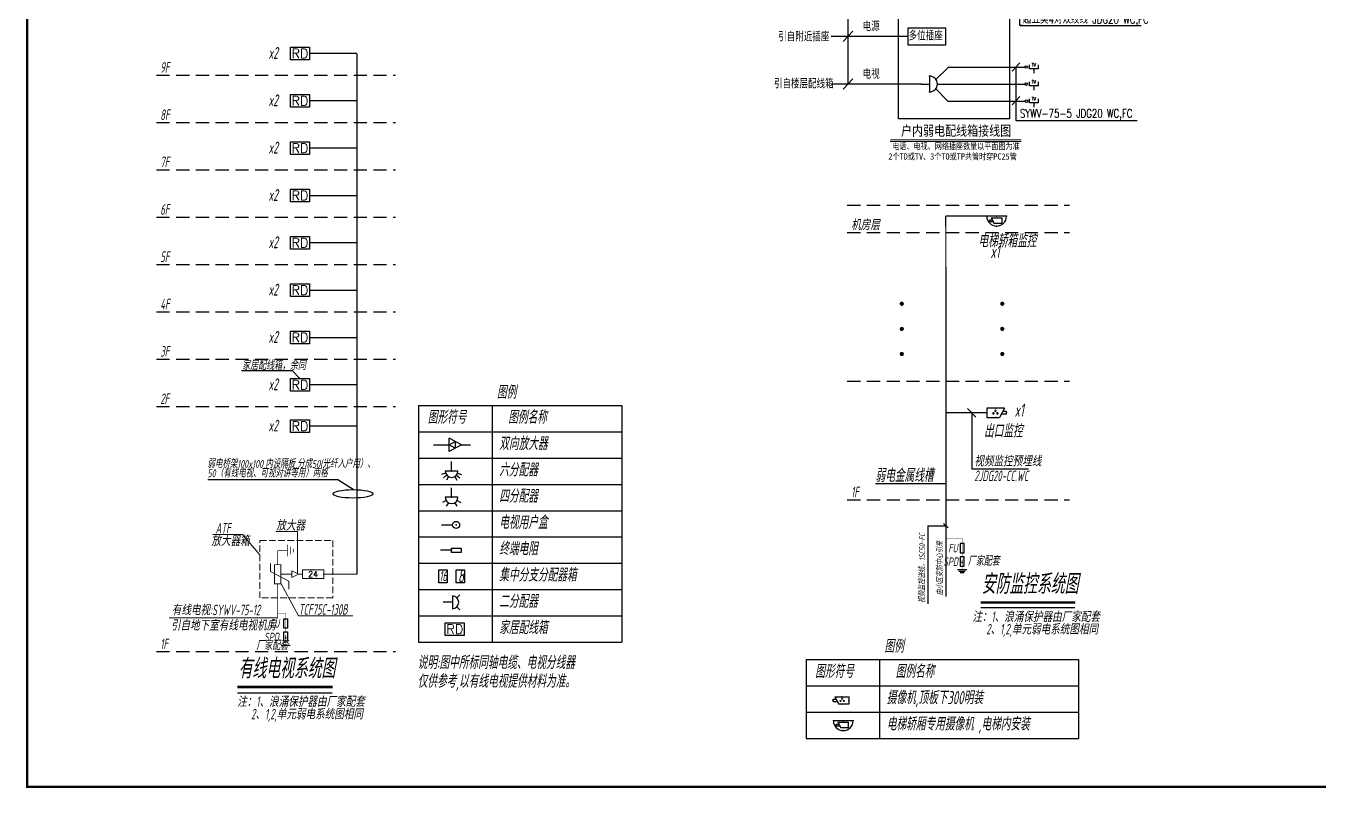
# Model space of a CAD drawing. Extents: x 5031545 to 5313844, y -886381 to -283477.
# Drawn here: x 5232194 to 5281361, y -766631 to -737644 of the extents above; entities that cross this region are included whole.
import ezdxf
from ezdxf.enums import TextEntityAlignment as Align

# ---------------------------------------------------------------- set-up
doc = ezdxf.new("R2010")
doc.units = 0
doc.header["$LTSCALE"] = 1000
doc.header["$MEASUREMENT"] = 0
doc.linetypes.add('DASH', pattern=[0.35, 0.25, -0.1])
doc.linetypes.add('DASHED', pattern=[0.75, 0.5, -0.25])
doc.layers.get('0').update_dxf_attribs({"linetype": 'CONTINUOUS'})
for name, color, linetype in [('!!电气', 1, 'CONTINUOUS'), ('!校对', 2, 'CONTINUOUS'), ('DIM-照明', 7, 'CONTINUOUS'), ('EQUIP-安防', 3, 'CONTINUOUS'), ('EQUIP-通讯', 3, 'CONTINUOUS'), ('LINMK1', 7, 'CONTINUOUS'), ('PDIM', 3, 'CONTINUOUS'), ('T-通用', 7, 'CONTINUOUS'), ('TEL_TEXT', 7, 'CONTINUOUS'), ('WIRE-照明', 2, 'CONTINUOUS'), ('消防平面文字层', 141, 'CONTINUOUS'), ('照明平面导线层', 3, 'CONTINUOUS')]:
    doc.layers.add(name, color=color, linetype=linetype)
doc.layers.add('图框', color=147, linetype='CONTINUOUS', lineweight=20)
doc.layers.add('文字彩图', color=7, linetype='CONTINUOUS', lineweight=0)
doc.styles.add('-黑体', font='simhei.ttf', dxfattribs={"width": 0.8})
doc.styles.add('1常用弱电', font='SIMPLEX.shx', dxfattribs={"width": 0.8, "height": 3.5, "bigfont": 'HZTXT.shx'})
doc.styles.add('_COMPLEX', font='COMPLEX', dxfattribs={"width": 0.6})
doc.styles.add('_HZTXT', font='gbeitc.shx', dxfattribs={"width": 0.7, "bigfont": '！！gbcbig.shx'})
doc.styles.add('_TCH_LABEL', font='COMPLEX', dxfattribs={"bigfont": 'GBCBIG'})
doc.styles.add('_TEL_DIM', font='simplex.shx', dxfattribs={"width": 0.8, "height": 3.5, "bigfont": 'hztxt.shx'})
doc.styles.add('DX', font='romans.shx', dxfattribs={"width": 0.8, "bigfont": 'hztxt.shx'})
doc.styles.add('HZTXT', font='gbeitc.shx', dxfattribs={"width": 0.8, "height": 400, "bigfont": 'hztxt.shx'})
doc.styles.get("Standard").update_dxf_attribs({"font": 'gbenor.shx', "bigfont": 'gbcbig.shx'})

# ---------------------------------------------------------------- blocks, each defined once
blk = doc.blocks.new('电视图例$0$弱电图块双向放大器')
for p, q in [((-598, 0), (0, 0)), ((0, -251), (0, 251)), ((470, 0), (0, 251)), ((0, 0), (235, 125)), ((470, 0), (0, -251)), ((235, -125), (0, 0)), ((235, 125), (235, -125)), ((470, 0), (810, 0))]:
    blk.add_line(p, q)
blk.add_point((0, 0))
blk = doc.blocks.new('电视图例$0$六分配器')
for p, q in [((243, 0), (-243, 0)), ((0, 0), (0, 357)), ((-231, -78), (-380, -128)), ((-188, -155), (-309, -256)), ((-119, -212), (-197, -350)), ((119, -212), (197, -350)), ((188, -155), (309, -256)), ((231, -78), (380, -128))]:
    blk.add_line(p, q)
blk.add_arc((0, 0), 243, 180, 0)
blk.add_point((0, 0))
blk = doc.blocks.new('电视图例$0$电视用户盒')
blk.add_line((-932, -1), (-222, -1))
blk.add_circle((0, 0), 222)
blk.add_point((0, 0))
blk = doc.blocks.new('电视图例$0$终端电阻')
blk.add_line((0, 0), (-706, 0))
blk.add_lwpolyline([(0, 132), (601, 132), (601, -132), (0, -132)], close=True)
blk.add_point((0, 0))
blk = doc.blocks.new('四分配器')
for p, q in [((243, 0), (-243, 0)), ((0, 0), (0, 357)), ((-211, -122), (-347, -201)), ((-122, -211), (-201, -347)), ((122, -211), (201, -347)), ((211, -122), (347, -201))]:
    blk.add_line(p, q)
blk.add_arc((0, 0), 243, 180, 0)
blk.add_point((0, 0))
blk = doc.blocks.new('二分配器')
for p, q in [((243, 0), (-243, 0)), ((0, 0), (0, 357)), ((-172, -172), (-284, -284)), ((172, -172), (284, -284))]:
    blk.add_line(p, q)
blk.add_arc((0, 0), 243, 180, 0)
blk.add_point((0, 0))
blk = doc.blocks.new('CNS-TC4')
at = {"color": 130}
blk.add_lwpolyline([(-300, 200), (300, 200), (300, -200), (-300, -200)], close=True, dxfattribs=at)
at = {"color": 7, "style": '1常用弱电'}
blk.add_text('RD', height=300, dxfattribs=at).set_placement((0, 0), align=Align.MIDDLE)
blk = doc.blocks.new('$equip$00001677')
for p, q in [((0.75, 0.6), (-0.75, 0.6)), ((-0.75, 0.6), (-0.75, 0)), ((-0.75, 0), (0.75, 0)), ((0.75, 0), (0.75, 0.6))]:
    blk.add_line(p, q)
for p in [(-0.75, 0.3), (0, 0.6), (0, 0), (0.75, 0.3)]:
    blk.add_point(p)
at = {"style": '_TCH_LABEL', "flags": 8}
blk.add_attdef('16', text='', height=0.4, dxfattribs=at).set_placement((0, 0.3), align=Align.MIDDLE_CENTER)
at = {"style": '_TCH_LABEL', "flags": 9}
blk.add_attdef('A', (0, 0), '', height=0.00002, dxfattribs=at)
blk = doc.blocks.new('$equip$00001679')
blk.add_lwpolyline([(0, 0), (0, -0.267)])
blk.add_lwpolyline([(0, -0.733), (-0.233, -0.267), (0.233, -0.267), (0, -0.733), (0, -1)], close=True)
at = {"flags": 9}
blk.add_attdef('S', (0, 0), '', height=0.00000667, dxfattribs=at)
blk = doc.blocks.new('0114')
at = {"color": 3, "linetype": 'Continuous', "const_width": 0.3}
for points in [[(0, 0), (0, -4.58)], [(-2.75, -4.58), (2.75, -4.58)], [(-1.83, -6.01), (1.83, -6.01)], [(-0.86, -7.5), (0.86, -7.5)]]:
    blk.add_lwpolyline(points, dxfattribs=at)
blk = doc.blocks.new('_LINKPT1')
blk.add_line((0, 0), (0, 0))
blk = doc.blocks.new('M_X40NMK')
for p, q in [((-0.5, 0.5), (-0.5, 1)), ((0.5, 0.5), (-0.5, 0.5)), ((0, 0.5), (0, 0)), ((0.5, 1), (0.5, 0.5))]:
    blk.add_line(p, q)
at = {"xscale": 0.002, "yscale": 0.002, "zscale": 0.002}
blk.add_blockref('_LINKPT1', (0, 0), dxfattribs=at)
at = {"style": '_COMPLEX', "width": 0.8, "flags": 8}
blk.add_attdef('$TEXT$', text='', height=0.4, dxfattribs=at).set_placement((0, 1), align=Align.MIDDLE_CENTER)
at = {"width": 0.8, "flags": 9}
blk.add_attdef('A', (0, 0), '', height=0.00002, dxfattribs=at)
blk = doc.blocks.new('00DX001_5-424')
blk.add_line((0, 0), (12.5, 0))
blk.add_circle((15, 0), 2.5)
blk = doc.blocks.new('$equip$00001382')
for p, q in [((-0.5, 0.5), (-0.5, 1)), ((0.5, 0.5), (-0.5, 0.5)), ((0, 0.5), (0, 0)), ((0.5, 1), (0.5, 0.5))]:
    blk.add_line(p, q)
for p in [(-0.5, 1), (0, 0.5), (0, 0), (0.5, 1)]:
    blk.add_point(p)
at = {"style": '_TCH_LABEL', "flags": 8}
blk.add_attdef('$TEXT$', text='', height=0.4, dxfattribs=at).set_placement((0, 1), align=Align.MIDDLE_CENTER)
at = {"style": '_TCH_LABEL', "flags": 9}
blk.add_attdef('A', (0, 0), '', height=0.00002, dxfattribs=at)
blk = doc.blocks.new('M_X41FTT')
for p, q in [((-0.5, 0.5), (-0.5, 1)), ((0.5, 0.5), (-0.5, 0.5)), ((0, 0.5), (0, 0)), ((0.5, 1), (0.5, 0.5))]:
    blk.add_line(p, q)
at = {"xscale": 0.002, "yscale": 0.002, "zscale": 0.002}
blk.add_blockref('_LINKPT1', (0, 0), dxfattribs=at)
at = {"style": '_COMPLEX', "width": 0.8, "flags": 8}
blk.add_attdef('$TEXT$', text='', height=0.4, dxfattribs=at).set_placement((0, 1), align=Align.MIDDLE_CENTER)
at = {"width": 0.8, "flags": 9}
blk.add_attdef('A', (0, 0), '', height=0.00002, dxfattribs=at)
blk = doc.blocks.new('$equip$00001429')
for p, q in [((-0.5, 0.5), (0.5, 0.5)), ((0, 0), (0, 0.5))]:
    blk.add_line(p, q)
blk.add_arc((0, 0.5), 0.5, 0, 180)
for p in [(0, 1), (-0.5, 0.5), (0, 0), (0.5, 0.5)]:
    blk.add_point(p)
at = {"style": '_TCH_LABEL', "flags": 9}
blk.add_attdef('A', (0, 0), '', height=0.00002, dxfattribs=at)
blk = doc.blocks.new('DGASDGSDGASDGSAG')
for p, q in [((646042, -71350), (646045, -60539)), ((646045, -61255), (651729, -61255)), ((646045, -62071), (651729, -62071)), ((646045, -62886), (651729, -62886)), ((648435, -73008), (648435, -63847)), ((648435, -63847), (653720, -63847)), ((653720, -63847), (653720, -73008)), ((654003, -64913), (654375, -64525)), ((654191, -64396), (654189, -66085)), ((654191, -64396), (659951, -64396)), ((654003, -65594), (654375, -65206)), ((645289, -66234), (648905, -66234)), ((645810, -66484), (646275, -66000)), ((650666, -66234), (650996, -66234)), ((654003, -66279), (654375, -65892)), ((651838, -66860), (654322, -66860)), ((654024, -67056), (654396, -66669)), ((654212, -68563), (654210, -66862)), ((654213, -68349), (654212, -68348)), ((654324, -68563), (654212, -68563)), ((654213, -68563), (659972, -68563)), ((645239, -69073), (648905, -69073)), ((645810, -69323), (646275, -68839)), ((650188, -71159), (650819, -70542)), ((650819, -70542), (654447, -70542)), ((653838, -70736), (654210, -70348)), ((654019, -70542), (654019, -73083)), ((645810, -71592), (646275, -71107)), ((645239, -71342), (649529, -71342)), ((650188, -71550), (650789, -72161)), ((650288, -71351), (654447, -71351)), ((650789, -72161), (654441, -72161)), ((653838, -72336), (654210, -71949)), ((653720, -73008), (648435, -73008)), ((654019, -73083), (659779, -73083)), ((648049, -74062), (654271, -74062))]:
    blk.add_line(p, q)
for points in [[(650996, -64473), (651817, -64473), (651817, -66234), (650996, -66234)], [(648905, -66650), (648905, -65830), (650666, -65830), (650666, -66650)], [(650996, -66234), (651817, -66234), (651817, -67921), (650996, -67921)], [(648905, -69495), (648905, -68674), (650666, -68674), (650666, -69495)]]:
    blk.add_lwpolyline(points, close=True)
for points, const_width in [([(651817, -64717), (654613, -64717)], 35), ([(651817, -65398), (654613, -65398)], 35), ([(645289, -66234), (648905, -66234)], 35), ([(651817, -66083), (654613, -66083)], 35), ([(651838, -66860), (654634, -66860)], 35), ([(645239, -69073), (648435, -69073)], 35), ([(650188, -71159), (650819, -70542)], 35), ([(650819, -70542), (654447, -70542)], 35), ([(645239, -71342), (649538, -71351)], 35), ([(650188, -71550), (650789, -72161)], 35), ([(650288, -71351), (654447, -71351)], 35), ([(650789, -72161), (654454, -72160)], 35), ([(648049, -73972), (654271, -73972)], 30)]:
    blk.add_lwpolyline(points, dxfattribs=dict(const_width=const_width))
at = {"xscale": 400, "yscale": 400, "zscale": 400}
for name, p, values in [('M_X40NMK', (655012, -64997), {'$TEXT$': 'TP'}), ('M_X40NMK', (655012, -65683), {'$TEXT$': 'TP'}), ('M_X40NMK', (655012, -66368), {'$TEXT$': 'TP'}), ('M_X41FTT', (654871, -70832), {'$TEXT$': 'TV'}), ('M_X41FTT', (654871, -71642), {'$TEXT$': 'TV'}), ('M_X41FTT', (654871, -72451), {'$TEXT$': 'TV'})]:
    blk.add_blockref(name, p, dxfattribs=at).add_auto_attribs(values)
at = {"xscale": 25, "yscale": 25, "zscale": 25}
for p in [(654301, -64717), (654301, -65398), (654301, -66083), (654322, -66860), (654134, -70541), (654134, -71351), (654141, -72160)]:
    blk.add_blockref('00DX001_5-424', p, dxfattribs=at)
at = {"ltscale": 0.5, "xscale": 400, "yscale": 400, "zscale": 400}
blk.add_blockref('$equip$00001382', (655077, -67125), dxfattribs=at).add_auto_attribs({'$TEXT$': 'TD'})
at = {"xscale": 750, "yscale": 750, "zscale": 750, "rotation": 270}
blk.add_blockref('$equip$00001429', (649538, -71351), dxfattribs=at)
at = {"style": 'DX', "width": 0.75}
for s, p in [('二芯光缆 JDG20 WC,FC', (646277, -61146)), ('BV-3X2.5 JDG20 WC,FC', (646235, -61900)), ('SYWV-75-5 JDG20 WC,FC', (646235, -62716)), ('RVS-2X0.5 JDG16 WC,FC', (654381, -64259)), ('超五类4对双绞线 JDG20 WC,FC', (654355, -68473)), ('SYWV-75-5 JDG20 WC,FC', (654209, -72946))]:
    blk.add_text(s, height=400, dxfattribs=at).set_placement(p)
for s, height, style, width, p in [('户内弱电配线箱 (JX)', 400, 'DX', 0.75, (651011, -63659)), ('配线架', 400, 'DX', 0.75, (649871, -65038)), ('数据', 400, 'DX', 0.75, (647142, -65988)), ('电话', 400, 'DX', 0.75, (647761, -65986)), ('引自楼层配线箱', 400, 'DX', 0.75, (643936, -66443)), ('ONU', 400, 'DX', 0.75, (649730, -66426)), ('电源', 400, 'DX', 0.75, (647142, -68827)), ('多位插座', 400, 'DX', 0.75, (649730, -69271)), ('引自附近插座', 400, 'DX', 0.75, (643936, -69318)), ('电视', 400, 'DX', 0.75, (647142, -71096)), ('引自楼层配线箱', 400, 'DX', 0.75, (643936, -71551)), ('户内弱电配线箱接线图', 480, '-黑体', 0.8, (651175, -73808)), ('电话、电视、网络插座数量以平面图为准', 300, '-黑体', 0.8, (651171, -74453)), ('2个TD或TV、3个TO或TP共管时穿PC25管', 300, '-黑体', 0.8, (651008, -74944))]:
    blk.add_text(s, height=height, dxfattribs=dict(style=style, width=width)).set_placement(p, align=Align.CENTER)
blk = doc.blocks.new('$equip$00001465')
for p, q in [((-0.75, 0.1), (-0.457, 0.1)), ((-0.75, -0.1), (-0.75, 0.1)), ((-0.6, 0.35), (-0.2, -0.35)), ((-0.6, 0.35), (0.75, 0.35)), ((0.75, 0.35), (0.75, -0.35)), ((-0.75, -0.1), (-0.343, -0.1)), ((0.75, -0.35), (-0.2, -0.35))]:
    blk.add_line(p, q)
for centre in [(-0.05, -0.05), (0.1, 0.15), (0.25, -0.05)]:
    blk.add_circle(centre, 0.05)
for p in [(-0.75, 0), (0.075, 0.35), (0.75, 0), (0.075, -0.35)]:
    blk.add_point(p)
for points in [[(-0.05, 0), (-0.05, 0), (-0.075, -0.007), (-0.025, -0.007)], [(0.057, 0.175), (0.143, 0.175), (0.05, 0.15), (0.15, 0.15)], [(0.057, 0.125), (0.143, 0.125), (0.05, 0.15), (0.15, 0.15)], [(0.075, 0.193), (0.125, 0.193), (0.057, 0.175), (0.143, 0.175)], [(0.075, 0.107), (0.125, 0.107), (0.057, 0.125), (0.143, 0.125)], [(0.1, 0.2), (0.1, 0.2), (0.075, 0.193), (0.125, 0.193)], [(0.1, 0.1), (0.1, 0.1), (0.075, 0.107), (0.125, 0.107)], [(0.25, 0), (0.25, 0), (0.225, -0.007), (0.275, -0.007)], [(-0.093, -0.025), (-0.007, -0.025), (-0.1, -0.05), (0, -0.05)], [(-0.093, -0.075), (-0.007, -0.075), (-0.1, -0.05), (0, -0.05)], [(-0.075, -0.007), (-0.025, -0.007), (-0.093, -0.025), (-0.007, -0.025)], [(-0.075, -0.093), (-0.025, -0.093), (-0.093, -0.075), (-0.007, -0.075)], [(-0.05, -0.1), (-0.05, -0.1), (-0.075, -0.093), (-0.025, -0.093)], [(0.207, -0.025), (0.293, -0.025), (0.2, -0.05), (0.3, -0.05)], [(0.207, -0.075), (0.293, -0.075), (0.2, -0.05), (0.3, -0.05)], [(0.225, -0.007), (0.275, -0.007), (0.207, -0.025), (0.293, -0.025)], [(0.225, -0.093), (0.275, -0.093), (0.207, -0.075), (0.293, -0.075)], [(0.25, -0.1), (0.25, -0.1), (0.225, -0.093), (0.275, -0.093)]]:
    blk.add_solid(points)
at = {"flags": 9}
blk.add_attdef('A', (-0.016, -0.016), '', height=0.00002, dxfattribs=at)
blk = doc.blocks.new('$equip$00002731')
for p, q in [((0.75, 0), (-0.75, 0)), ((-0.517, -0.273), (-0.341, -0.273)), ((-0.517, -0.393), (-0.517, -0.273)), ((-0.517, -0.393), (-0.273, -0.393)), ((-0.427, -0.123), (-0.187, -0.543)), ((-0.427, -0.123), (0.383, -0.123)), ((0.383, -0.543), (-0.187, -0.543)), ((0.383, -0.123), (0.383, -0.543))]:
    blk.add_line(p, q)
at = {"const_width": 0.04}
for points in [[(-0.75, 0), (-0.775, 0)], [(0.75, 0), (0.775, 0)]]:
    blk.add_lwpolyline(points, dxfattribs=at)
blk.add_lwpolyline([(0.75, 0, -1), (-0.75, 0), (0.75, 0), (0.75, 0, -1), (-0.75, 0, -1.517539)], format="xyb", dxfattribs=at)
blk.add_arc((0, 0), 0.75, 180, 0)
for p in [(0, 0), (0.75, 0), (-0.75, -0.005), (0, -0.75)]:
    blk.add_point(p)
at = {"color": 7, "flags": 1}
for tag in ['A', 'REMARK']:
    blk.add_attdef(tag, text='', height=0.00002, dxfattribs=at).set_placement((0, 0), align=Align.MIDDLE_CENTER)
blk = doc.blocks.new('$equip$00002965')
for p, q in [((-0.75, -0.1), (-0.75, 0.1)), ((-0.75, 0.1), (-0.46, 0.1)), ((-0.6, 0.35), (0.75, 0.35)), ((-0.6, 0.35), (-0.2, -0.35)), ((0.75, 0.35), (0.75, -0.35)), ((-0.75, -0.1), (-0.34, -0.1)), ((0.75, -0.35), (-0.2, -0.35))]:
    blk.add_line(p, q)
at = {"const_width": 0.05}
blk.add_lwpolyline([(-0.75, 0.1), (-0.75, -0.1), (-0.34, -0.1), (-0.2, -0.35), (0.75, -0.35), (0.75, 0.35), (-0.6, 0.35), (-0.46, 0.1), (-0.75, 0.1), (-0.75, -0.1)], dxfattribs=at)
for centre in [(0.1, 0.15), (-0.05, -0.05), (0.25, -0.05)]:
    blk.add_circle(centre, 0.05)
for p in [(-0.75, 0), (0.07, 0.35), (0.07, -0.35), (0.75, 0)]:
    blk.add_point(p)
for points in [[(0.06, 0.17), (0.14, 0.17), (0.05, 0.15), (0.15, 0.15)], [(0.06, 0.12), (0.14, 0.12), (0.05, 0.15), (0.15, 0.15)], [(0.07, 0.19), (0.12, 0.19), (0.06, 0.17), (0.14, 0.17)], [(0.07, 0.11), (0.12, 0.11), (0.06, 0.12), (0.14, 0.12)], [(0.1, 0.2), (0.1, 0.2), (0.07, 0.19), (0.12, 0.19)], [(0.1, 0.1), (0.1, 0.1), (0.07, 0.11), (0.12, 0.11)], [(-0.09, -0.03), (-0.01, -0.03), (-0.1, -0.05), (0, -0.05)], [(-0.09, -0.08), (-0.01, -0.08), (-0.1, -0.05), (0, -0.05)], [(-0.08, -0.01), (-0.03, -0.01), (-0.09, -0.03), (-0.01, -0.03)], [(-0.08, -0.09), (-0.03, -0.09), (-0.09, -0.08), (-0.01, -0.08)], [(-0.05, 0), (-0.05, 0), (-0.08, -0.01), (-0.03, -0.01)], [(-0.05, -0.1), (-0.05, -0.1), (-0.08, -0.09), (-0.03, -0.09)], [(0.21, -0.03), (0.29, -0.03), (0.2, -0.05), (0.3, -0.05)], [(0.21, -0.08), (0.29, -0.08), (0.2, -0.05), (0.3, -0.05)], [(0.22, -0.01), (0.27, -0.01), (0.21, -0.03), (0.29, -0.03)], [(0.22, -0.09), (0.27, -0.09), (0.21, -0.08), (0.29, -0.08)], [(0.25, 0), (0.25, 0), (0.22, -0.01), (0.27, -0.01)], [(0.25, -0.1), (0.25, -0.1), (0.22, -0.09), (0.27, -0.09)]]:
    blk.add_solid(points)
at = {"color": 7, "style": '_TEL_DIM', "flags": 1}
for tag in ['A', 'REMARK']:
    blk.add_attdef(tag, text='', height=0.00002, dxfattribs=at).set_placement((0, 0), align=Align.MIDDLE_CENTER)
blk = doc.blocks.new('A$C479D69DE')
at = {"layer": 'EQUIP-通讯', "linetype": 'Continuous'}
for p, q in [((791, -1211), (443, -1211)), ((737, -1266), (497, -1266)), ((688, -1321), (546, -1321))]:
    blk.add_line(p, q, dxfattribs=at)
at = {"layer": 'EQUIP-通讯', "linetype": 'Continuous', "const_width": 14.2}
for points in [[(617, 0), (0, 0)], [(617, 0), (617, -752)], [(617, -913), (617, -1211)]]:
    blk.add_lwpolyline(points, dxfattribs=at)
at = {"layer": 'EQUIP-通讯', "linetype": 'Continuous'}
for points in [[(690, -206), (543, -206), (543, -560), (690, -560)], [(690, -707), (543, -707), (543, -1062), (690, -1062)]]:
    blk.add_lwpolyline(points, close=True, dxfattribs=at)
blk.add_lwpolyline([(617, -795, 0, 70.8, 0), (617, -963, 70.8, 70.8, 0)], format="xyseb", dxfattribs=at)
at = {"layer": 'DIM-照明', "color": 7, "style": 'HZTXT', "width": 0.7}
for s, p in [('FU', (272, -382)), ('SPD', (181, -897))]:
    blk.add_text(s, height=320, dxfattribs=at).set_placement(p, align=Align.MIDDLE)
blk.add_text('厂家配套', height=320, dxfattribs=at).set_placement((832, -1047))
blk = doc.blocks.new('A$C6D74366A')
at = {"layer": '!!电气', "color": 2}
blk.add_blockref('A$C479D69DE', (0, -925), dxfattribs=at)

msp = doc.modelspace()

# ---------------------------------------------------------------- linework, layer by layer
at = {"layer": '!!电气'}
msp.add_lwpolyline([(5267171.1, -755058.5), (5264489.4, -755058.5)], dxfattribs=at)
at = {"layer": 'DIM-照明', "color": 84, "linetype": 'DASHED'}
for p, q in [((5237158.5, -739518.2), (5246242.6, -739518.2)), ((5237158.5, -741318.2), (5246242.6, -741318.2)), ((5237158.5, -743118.2), (5246242.6, -743118.2)), ((5263421.8, -744459.3), (5271869.1, -744459.3)), ((5237158.5, -744918.2), (5246242.6, -744918.2)), ((5263421.8, -745503.8), (5271869.1, -745503.8)), ((5237158.5, -746718.2), (5246242.6, -746718.2)), ((5237158.5, -748518.2), (5246242.6, -748518.2)), ((5237158.5, -750318.2), (5246242.6, -750318.2)), ((5263421.8, -751151.3), (5271869.1, -751151.3)), ((5237158.5, -752118.2), (5246242.6, -752118.2)), ((5263421.8, -755665), (5271869.1, -755665)), ((5237158.5, -761440.2), (5246242.6, -761440.4, 0))]:
    msp.add_line(p, q, dxfattribs=at)
at = {"layer": 'DIM-照明', "color": 7}
for p, q in [((5240388.2, -750749.9, -59594.4), (5242317.8, -750749.9, -59594.4)), ((5242317.8, -750749.9, -59594.4), (5242612.1, -751055.1, -59594.4)), ((5239111.2, -754896.4, 76206.8), (5244056.4, -754896.4, 76206.8)), ((5244056.4, -754896.4, 76206.8), (5244670.4, -755283.8, 76206.8))]:
    msp.add_line(p, q, dxfattribs=at)
at = {"layer": 'DIM-照明'}
for p, q in [((5247122.8, -752080.1, 7434.4), (5247122.8, -761080.1, 7434.4)), ((5247122.8, -752080.1, 7434.4), (5254853.8, -752080.1, 7434.4)), ((5249917.4, -752080.1, 7434.4), (5249917.4, -761080.1, 7434.4)), ((5254853.8, -752080.1, 7434.4), (5254853.8, -761080.1, 7434.4)), ((5247122.8, -753080.1, 7434.4), (5254853.8, -753080.1, 7434.4)), ((5247122.8, -754080.1, 7434.4), (5254853.8, -754080.1, 7434.4)), ((5247122.8, -755080.1, 7434.4), (5254853.8, -755080.1, 7434.4)), ((5247122.8, -756080.1, 7434.4), (5254853.8, -756080.1, 7434.4)), ((5247122.8, -757080.1, 7434.4), (5254853.8, -757080.1, 7434.4)), ((5247122.8, -758080.1, 7434.4), (5254853.8, -758080.1, 7434.4)), ((5247122.8, -759080.1, 7434.4), (5254853.8, -759080.1, 7434.4)), ((5247122.8, -760080.1, 7434.4), (5254853.8, -760080.1, 7434.4)), ((5247122.8, -761080.1, 7434.4), (5254853.8, -761080.1, 7434.4)), ((5261854.5, -761743.8), (5261854.5, -764743.8)), ((5261854.5, -761743.8), (5272208.6, -761743.8)), ((5264649.1, -761743.8), (5264649.1, -764743.8)), ((5272208.6, -761743.8), (5272208.6, -764743.8)), ((5261854.5, -762743.8), (5272208.6, -762743.8)), ((5261854.5, -763743.8), (5272208.6, -763743.8)), ((5261854.5, -764743.8), (5272208.6, -764743.8))]:
    msp.add_line(p, q, dxfattribs=at)
at = {"layer": 'DIM-照明', "color": 7, "ltscale": 4}
for p, q in [((5268495.9, -759766.5, 0), (5272072.4, -759766.5, 0)), ((5240240, -763001.2), (5243834.6, -763001.2))]:
    msp.add_line(p, q, dxfattribs=at)
at = {"layer": 'DIM-照明', "color": 7, "ltscale": 4, "const_width": 98.5, "elevation": 0}
for points in [[(5268494.9, -759572.4), (5272094.1, -759572.4)], [(5240238.8, -762785.5), (5243858.7, -762785.5)]]:
    msp.add_lwpolyline(points, dxfattribs=at)
at = {"layer": 'DIM-照明', "color": 7}
msp.add_ellipse((5244630.2, -755439.9, 76206.8), major_axis=(-754.2, 0), ratio=0.2126389, start_param=-1.5707963, end_param=4.712389, dxfattribs=at)
at = {"layer": 'EQUIP-通讯'}
for p, q in [((5244781.7, -738695.1, -59593.1), (5242972.2, -738695.1, -59593.1)), ((5244781.7, -738695.1, -59593.1), (5242972.2, -738695.1, -59593.1)), ((5244781.7, -740495.1, -59593.1), (5242972.2, -740495.1, -59593.1)), ((5244781.7, -740495.1, -59593.1), (5242972.2, -740495.1, -59593.1)), ((5244781.7, -742295.1, 0), (5242972.2, -742295.1, -59593.1)), ((5244781.7, -742295.1, 0), (5242972.2, -742295.1, -59593.1)), ((5242972.1, -744095.1, -59594.4), (5244781.7, -744095.1, -59593.1)), ((5244781.7, -745895.1), (5242972.2, -745895.1, -59593.1)), ((5244781.7, -745895.1), (5242972.2, -745895.1, -59593.1)), ((5242972.1, -747695.1, -59594.4), (5244781.7, -747695.1, -59593.1)), ((5242972.1, -749495.1, -59594.4), (5244781.7, -749495.1, -59593.1)), ((5244781.7, -751295.1), (5242972.2, -751295.1, -59593.1)), ((5244781.7, -751295.1), (5242972.2, -751295.1, -59593.1)), ((5244781.7, -752865.1), (5242972.2, -752865.1, -59593.1)), ((5244781.7, -752865.1), (5242972.2, -752865.1, -59593.1))]:
    msp.add_line(p, q, dxfattribs=at)
at = {"layer": 'EQUIP-通讯', "linetype": 'Continuous'}
msp.add_line((5241899.2, -761196, -116692.3), (5242247.3, -761196, -116692.3), dxfattribs=at)
at = {"layer": 'EQUIP-通讯', "const_width": 50, "elevation": 0}
msp.add_lwpolyline([(5244781.7, -758494.4), (5244781.7, -738695.1)], dxfattribs=at)
at = {"layer": 'EQUIP-通讯', "const_width": 50}
for points in [[(5267168.8, -745274.5), (5267172, -756197)], [(5243516.6, -758494.4), (5244781.7, -758494.4)]]:
    msp.add_lwpolyline(points, dxfattribs=at)
at = {"layer": 'EQUIP-通讯', "linetype": 'Continuous', "const_width": 14.2}
for points in [[(5241767, -757595.1), (5241767, -758128.9)], [(5241767, -760154.1), (5241767, -758859.9)]]:
    msp.add_lwpolyline(points, dxfattribs=at)
at = {"layer": 'EQUIP-通讯', "elevation": 7434.4}
for points in [[(5247899.3, -758334.6), (5248210.4, -758334.6), (5248210.4, -758828.5), (5247899.3, -758828.5)], [(5248557.6, -758334.6), (5248868.7, -758334.6), (5248868.7, -758828.5), (5248557.6, -758828.5)]]:
    msp.add_lwpolyline(points, close=True, dxfattribs=at)
at = {"layer": 'EQUIP-通讯', "linetype": 'Continuous', "const_width": 14.2, "elevation": -116692.3}
for points in [[(5242073.2, -759985.2), (5241767, -759985.2)], [(5242073.2, -759985.2), (5242073.2, -760737.4)], [(5242073.2, -760898.4), (5242073.2, -761196)]]:
    msp.add_lwpolyline(points, dxfattribs=at)
at = {"layer": 'EQUIP-通讯', "linetype": 'Continuous', "elevation": -116692.3}
for points in [[(5241999.8, -760190.8), (5242146.7, -760190.8), (5242146.7, -760545.1), (5241999.8, -760545.1)], [(5241999.8, -760692.5), (5242146.7, -760692.5), (5242146.7, -761046.8), (5241999.8, -761046.8)]]:
    msp.add_lwpolyline(points, close=True, dxfattribs=at)
msp.add_lwpolyline([(5242073.2, -760779.9, 0, 70.8, 0), (5242073.2, -760948.1, 70.8, 70.8, 0)], format="xyseb", dxfattribs=at)
at = {"layer": 'LINMK1', "color": 2}
for p in [(5268154.2, -752357.7), (5270308, -754495.3)]:
    msp.add_line(p, (5268154.2, -754495.3), dxfattribs=at)
at = {"layer": 'LINMK1', "color": 3}
for p, q in [((5266490.3, -756650.2, 70815.7), (5266490.3, -759626.7, 70815.7)), ((5266490.3, -756650.2, 86864.8), (5267172, -756650.2, 3.2))]:
    msp.add_line(p, q, dxfattribs=at)
at = {"layer": 'T-通用', "linetype": 'Continuous', "const_width": 79.4}
for points in [[(5265455.3, -748212.4, 1), (5265534.6, -748212.4, 1)], [(5269275, -748212.4, 1), (5269354.4, -748212.4, 1)], [(5265455.3, -749167.3, 1), (5265534.6, -749167.3, 1)], [(5269275, -749167.3, 1), (5269354.4, -749167.3, 1)], [(5265455.3, -750122.2, 1), (5265534.6, -750122.2, 1)], [(5269275, -750122.2, 1), (5269354.4, -750122.2, 1)]]:
    msp.add_lwpolyline(points, format="xyb", close=True, dxfattribs=at)
at = {"layer": 'WIRE-照明'}
for p, q in [((5267168.8, -745274.5), (5267168.8, -744884.2)), ((5268726.1, -744884.2), (5267168.8, -744884.2)), ((5268728.4, -752357.7), (5267170.8, -752357.9))]:
    msp.add_line(p, q, dxfattribs=at)
at = {"layer": 'WIRE-照明', "color": 2, "ltscale": 0.1}
msp.add_line((5268314.2, -752520.2), (5267994.2, -752195.2), dxfattribs=at)
at = {"layer": 'WIRE-照明', "ltscale": 0.4}
msp.add_line((5267172, -756197), (5267172, -759338.3), dxfattribs=at)
at = {"layer": '图框', "const_width": 100}
msp.add_lwpolyline([(5312843.6, -766581), (5312843.6, -709181), (5232243.6, -709181), (5232243.6, -766581)], close=True, dxfattribs=at)
at = {"layer": '文字彩图', "color": 3}
for p, q in [((5239307.8, -756992, 87669.7), (5240431.5, -756992, 87669.7)), ((5240431.5, -756992, 87669.7), (5241087.7, -757761, 87669.7)), ((5242517.2, -756866.9, 43834.8), (5241696.6, -756866.9, 43834.8)), ((5242517.2, -756866.9, 43834.8), (5242517.2, -758473, 43834.8)), ((5242555.2, -760082.7, 87669.7), (5241900.5, -758859.9)), ((5244620.1, -760082.7, 87669.7), (5242555.2, -760082.7, 87669.7))]:
    msp.add_line(p, q, dxfattribs=at)
at = {"layer": '文字彩图', "color": 3, "linetype": 'DASH'}
for p, q in [((5241087.7, -759399.4, 87669.7), (5241087.7, -757217.8, 87669.7)), ((5241087.7, -757217.8, 87669.7), (5243862.2, -757217.8, 87669.7)), ((5243862.2, -757217.8, 87669.7), (5243862.2, -759399.4, 87669.7)), ((5243862.2, -759399.4, 87669.7), (5241087.7, -759399.4, 87669.7))]:
    msp.add_line(p, q, dxfattribs=at)
at = {"layer": '文字彩图', "color": 3, "linetype": 'Continuous'}
for p, q in [((5241490, -758091.5), (5241490, -758392.3)), ((5241490, -758392.3), (5242189.1, -758761.6)), ((5242189.1, -758761.6), (5242189.1, -759062.4))]:
    msp.add_line(p, q, dxfattribs=at)
at = {"layer": '文字彩图', "linetype": 'Continuous'}
for p, q in [((5242162.9, -758494.4), (5241888.8, -758494.4)), ((5241767, -760154.1), (5237636.2, -760154.1))]:
    msp.add_line(p, q, dxfattribs=at)
at = {"layer": '文字彩图', "color": 3, "linetype": 'Continuous', "const_width": 29.2}
msp.add_lwpolyline([(5241888.8, -758128.9), (5241645.1, -758128.9), (5241645.1, -758859.9), (5241888.8, -758859.9)], close=True, dxfattribs=at)
at = {"layer": '消防平面文字层'}
msp.add_line((5267085.7, -756564, 3.2), (5267258.3, -756736.5, 3.2), dxfattribs=at)

# ---------------------------------------------------------------- block references
at = {"layer": '!校对', "color": 2}
msp.add_blockref('A$C6D74366A', (5267172, -756197), dxfattribs=at)
at = {"layer": 'EQUIP-安防', "linetype": 'ByBlock', "ltscale": 2, "xscale": 500, "yscale": 500, "zscale": 500}
for p in [(5269101, -744881.8), (5263270.4, -764066.2)]:
    msp.add_blockref('$equip$00002731', p, dxfattribs=at)
at = {"layer": 'EQUIP-安防', "xscale": 400, "yscale": 400, "zscale": 400}
msp.add_blockref('$equip$00002965', (5263186.7, -763292.5), dxfattribs=at)
at = {"layer": 'EQUIP-通讯'}
for name, p, xscale, yscale, zscale in [('$equip$00001465', (5269103.4, -752357.7), -500, 500, 500), ('电视图例$0$电视用户盒', (5248552.6, -756620.3, 7434.4), 0.6000000238418579, 0.6000000238418579, 0.6000000238418579), ('电视图例$0$终端电阻', (5248378.4, -757587.8, 7434.4), 0.6000000238418579, 0.6000000238418579, 0.6000000238418579)]:
    msp.add_blockref(name, p, dxfattribs=dict(at, xscale=xscale, yscale=yscale, zscale=zscale))
for name, p in [('电视图例$0$弱电图块双向放大器', (5248283.4, -753576.4, 7434.4)), ('电视图例$0$六分配器', (5248378.7, -754572.3, 7434.4)), ('四分配器', (5248378.7, -755566.5, 7434.4))]:
    msp.add_blockref(name, p, dxfattribs=at)
at = {"layer": 'EQUIP-通讯', "rotation": 90}
msp.add_blockref('二分配器', (5248409.5, -759564.3, 7434.4), dxfattribs=at)
at = {"layer": 'T-通用', "xscale": 1.199999988079071, "yscale": 1.199999988079071, "zscale": 1.199999988079071}
for p in [(5242612.1, -738695.1, -59594.4), (5242612.1, -740495.1, -59594.4), (5242612.1, -742295.1, -59594.4), (5242612.1, -744095.1, -59594.4), (5242612.1, -745895.1, -59594.4), (5242612.1, -747695.1, -59594.4), (5242612.1, -749495.1, -59594.4), (5242612.1, -751295.1, -59594.4), (5242612.1, -752865.1, -59594.4), (5248498.2, -760587.5, 7434.4)]:
    msp.add_blockref('CNS-TC4', p, dxfattribs=at)
at = {"layer": 'TEL_TEXT', "xscale": 0.8, "yscale": 0.8, "zscale": 0.8}
msp.add_blockref('DGASDGSDGASDGSAG', (4746618.8, -682775.7), dxfattribs=at)
at = {"layer": '文字彩图', "xscale": 81.22499990463257, "yscale": 81.22499990463257, "zscale": 81.22499990463257, "rotation": 90}
msp.add_blockref('0114', (5241767, -757595.1), dxfattribs=at)
at = {"layer": '文字彩图', "ltscale": 5, "xscale": -541.5, "yscale": 541.5, "zscale": 541.4999999999854, "rotation": 90}
msp.add_blockref('$equip$00001679', (5242162.9, -758494.4), dxfattribs=at)
at = {"layer": '文字彩图', "ltscale": 5}
ref = msp.add_blockref('$equip$00001677', (5243110.5, -758656.9), dxfattribs=dict(at, xscale=-541.5, yscale=541.5, zscale=541.4999999999854))
ref.add_attrib('$TEXT$', '24', dxfattribs={"layer": '0', "height": 216.6, "style": '_TCH_LABEL', "flags": 8}).set_placement((5243110.5, -758494.4), align=Align.MIDDLE_CENTER)

# ---------------------------------------------------------------- texts
at = {"layer": 'DIM-照明', "style": 'HZTXT', "width": 0.7}
for s, height, p in [('电梯轿箱监控', 500, (5268403.4, -746066.1)), ('x1', 500, (5268863.7, -746474.6)), ('图例', 500, (5250100.5, -751821.5, 7434.4)), ('图形符号', 500, (5247467.5, -752774.5, 7434.4)), ('图例名称', 500, (5250527.2, -752774.5, 7434.4)), ('x1', 500, (5269783.5, -752504.1)), ('出口监控', 500, (5268614.3, -753300.2)), ('双向放大器', 500, (5250185.6, -753774.5, 7434.4)), ('六分配器', 500, (5250185.6, -754774.5, 7434.4)), ('弱电金属线槽', 500, (5264489.1, -754988.7)), ('四分配器', 500, (5250185.6, -755774.5, 7434.4)), ('电视用户盒', 500, (5250185.6, -756774.5, 7434.4)), ('终端电阻', 500, (5250185.6, -757774.5, 7434.4)), ('16', 400, (5247913.2, -758759.9, 7434.4)), ('8', 500, (5248622.5, -758811.1, 7434.4)), ('集中分支分配器箱', 500, (5250185.6, -758774.5, 7434.4)), ('二分配器', 500, (5250185.6, -759774.5, 7434.4)), ('家居配线箱', 500, (5250185.6, -760774.5, 7434.4)), ('图例', 500, (5264832.2, -761485.2)), ('说明:图中所标同轴电缆、电视分线器', 500, (5247083.4, -762101.6, 7434.4)), ('图形符号', 500, (5262199.2, -762438.2)), ('图例名称', 500, (5265258.9, -762438.2)), ('仅供参考,以有线电视提供材料为准。', 500, (5247083.4, -762812.7, 7434.4)), ('摄像机,顶板下300明装', 500, (5264917.4, -763438.2)), ('电梯轿厢专用摄像机 ,电梯内安装', 500, (5264917.4, -764438.2))]:
    msp.add_text(s, height=height, dxfattribs=at).set_placement(p)
at = {"layer": 'DIM-照明', "color": 7, "style": 'HZTXT', "width": 0.7}
for s, height, p in [('家居配线箱，余同', 320, (5240416.8, -750725.1, -59594.4)), ('弱电桥架100x100,内设隔板,分成50(光纤入户用）、', 300, (5239095.7, -754452.5, 76206.8)), ('视频监控预埋线', 400, (5268249.9, -754396.3)), ('50（有线电视、可视对讲等用）两格', 300, (5239095.7, -754809.1, 76206.8)), ('2JDG20-CC.WC', 400, (5268249.9, -754957.1)), ('安防监控系统图', 750, (5268529, -759243.9, 0)), ('厂家配套', 320, (5240950.9, -761375.8, -116692.3)), ('有线电视系统图', 750, (5240273, -762457))]:
    msp.add_text(s, height=height, dxfattribs=at).set_placement(p)
for s, p in [('FU', (5241652.4, -760367.5, -116692.3)), ('SPD', (5241534.8, -760882.1, -116692.3))]:
    msp.add_text(s, height=320, dxfattribs=at).set_placement(p, align=Align.MIDDLE)
at = {"layer": 'PDIM', "color": 3, "style": '_HZTXT', "width": 0.8}
for s, height, p in [('视频监控进线，1SC50-FC', 221.105, (5266382.2, -759592.6, 70815.7)), ('由小区安防中心引来', 221.11, (5267063.9, -759304.2))]:
    msp.add_text(s, height=height, rotation=90, dxfattribs=at).set_placement(p)
at = {"layer": '照明平面导线层', "color": 0, "ltscale": 0.5, "style": 'HZTXT', "width": 0.7}
for p in [(5241414.7, -738897.8, -59593.1), (5241414.7, -740697.8, -59593.1), (5241414.7, -742497.8, -59593.1), (5241414.7, -744297.8, -59593.1), (5241415.2, -746097.8, -59593.1), (5241414.7, -747897.8, -59593.1), (5241414.7, -749697.8, -59593.1), (5241415.2, -751497.8, -59593.1), (5241415.2, -753067.9, -59593.1)]:
    msp.add_text('x2', height=450, dxfattribs=at).set_placement(p)
at = {"layer": '照明平面导线层', "color": 7, "style": 'HZTXT', "width": 0.7}
for s, p in [('9F', (5237304.8, -739423)), ('8F', (5237304.8, -741223)), ('7F', (5237304.8, -743023)), ('6F', (5237304.8, -744823)), ('机房层', (5263568.2, -745408.6)), ('5F', (5237304.8, -746623)), ('4F', (5237304.8, -748423)), ('3F', (5237304.8, -750223)), ('2F', (5237304.8, -752023)), ('1F', (5263568.2, -755569.8)), ('ATF', (5239403.8, -756946, 87669.7)), ('放大器', (5241713.8, -756835.6, 43834.8)), ('放大器箱', (5239242.6, -757422.3, 87669.7)), ('有线电视:SYWV-75-12 ', (5237738.4, -760054.4)), ('TCF75C-130B', (5242565.1, -760035.4, 43834.8)), ('注：1、浪涌保护器由厂家配套', (5268173.7, -760312.6, 65482.4)), ('引自地下室有线电视机房', (5237703, -760637.6)), ('2、1,2,单元弱电系统图相同', (5268705.6, -760787.3, 65482.4)), ('1F', (5237304.8, -761345.1)), ('注：1、浪涌保护器由厂家配套', (5240225.8, -763540.7, 65482.4)), ('2、1,2,单元弱电系统图相同', (5240757.7, -764015.4, 65482.4))]:
    msp.add_text(s, height=400, dxfattribs=at).set_placement(p)

doc.saveas('drawing.dxf')
